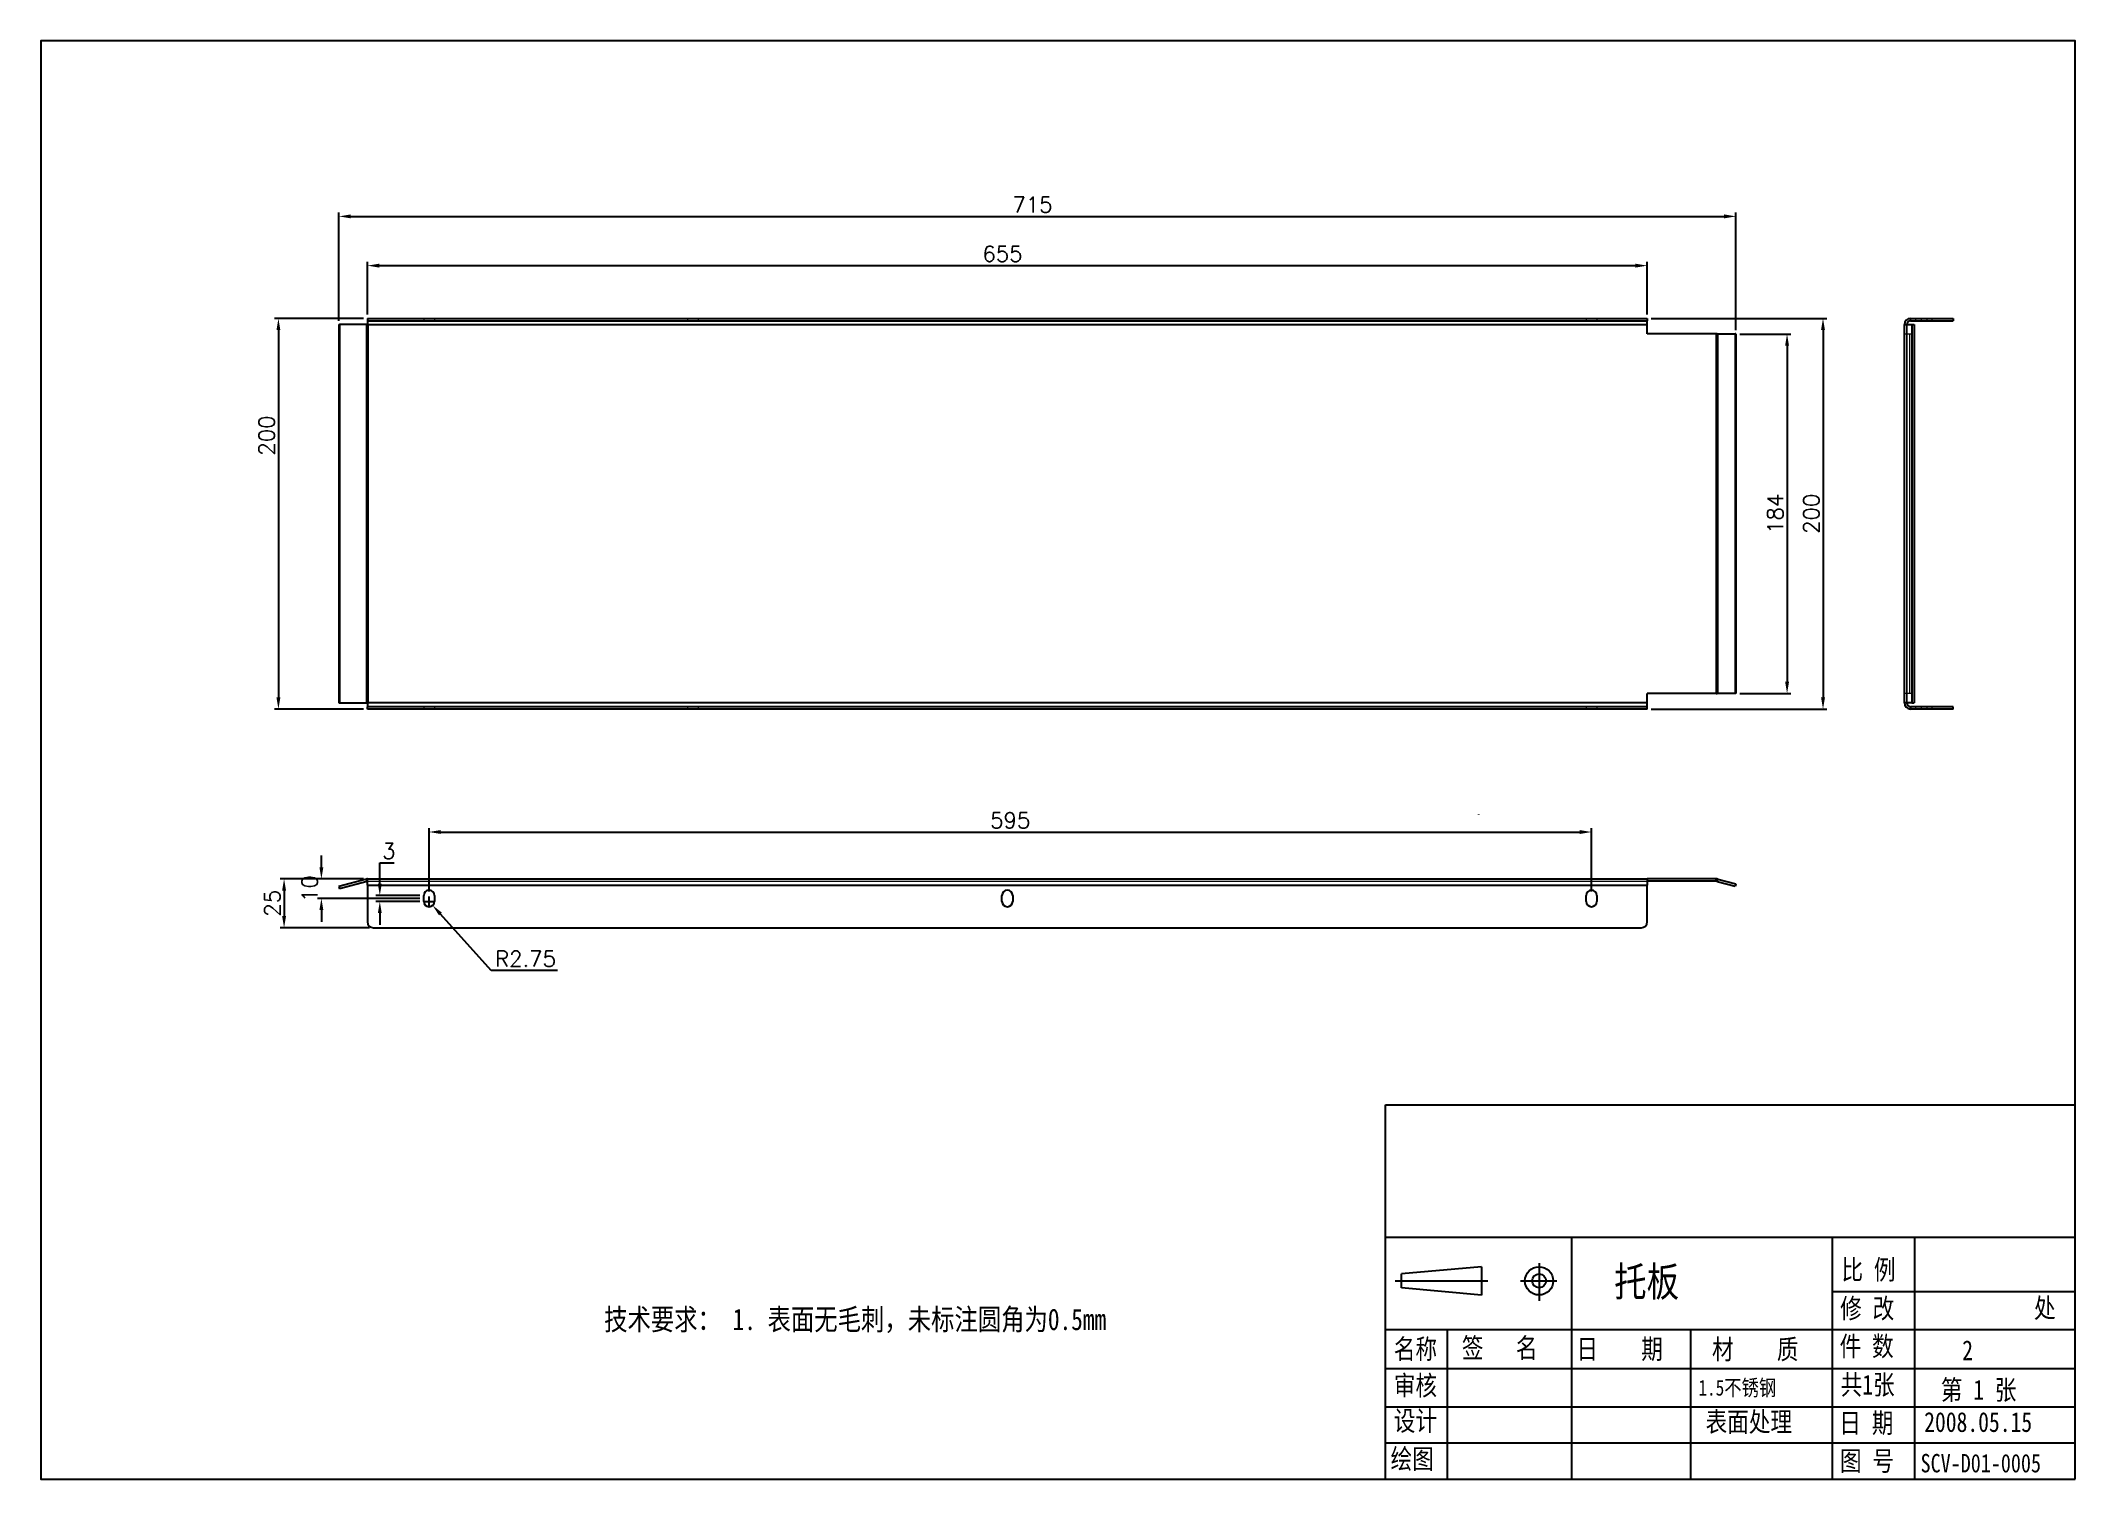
# Model space of a CAD drawing. Header units: millimetres. Extents: x 28416 to 29457, y -52102 to -51366.
import ezdxf
from ezdxf.lldxf.tags import DXFTag

# ---------------------------------------------------------------- set-up
doc = ezdxf.new("R2010")
doc.units = ezdxf.units.MM
doc.layers.add('标注', color=5, linetype='Continuous')
doc.styles.get("Standard").update_dxf_attribs({"font": 'txt', "bigfont": 'gbcbig.shx'})
doc.styles.add('宋体', font='', dxfattribs={"width": 0.8})
doc.styles.get('宋体').set_extended_font_data('SimSun')
tags = doc.linetypes.add('HIDDEN', pattern=[9.525, 6.35, -3.175]).pattern_tags.tags
tags[6:7] = [DXFTag(74, 4), DXFTag(75, 0), DXFTag(340, '0'), DXFTag(46, 1.0), DXFTag(50, 0.0), DXFTag(44, 0.0), DXFTag(45, 0.0)]
tags[4:5] = [DXFTag(74, 4), DXFTag(75, 0), DXFTag(340, '0'), DXFTag(46, 1.0), DXFTag(50, 0.0), DXFTag(44, 0.0), DXFTag(45, 0.0)]
doc.dimstyles.new('Copy of 1', dxfattribs={"dimtxt": 15, "dimasz": 10, "dimexe": 8, "dimexo": 8, "dimgap": 6, "dimtad": 1, "dimtoh": 1, "dimtxsty": 'Standard', "dimcen": 2.5, "dimclrd": 5, "dimclre": 5, "dimclrt": 256, "dimadec": 0, "dimazin": 0, "dimtfac": 1, "dimtofl": 0, "dimtmove": 0, "dimatfit": 3, "dimfxl": 1, "dimarcsym": 0})

# ---------------------------------------------------------------- blocks, each defined once
blk = doc.blocks.new('*D1860')
at = {"color": 5, "lineweight": -2, "transparency": 16777216}
for p, q in [((28568.2, -51509.3), (28568.2, -51453.9)), ((29283.2, -51514.1), (29283.2, -51453.9))]:
    blk.add_line(p, q, dxfattribs=at)
at = {"color": 5, "lineweight": -3, "transparency": 16777216}
blk.add_line((28574.2, -51455.9), (29277.2, -51455.9), dxfattribs=at)
at = {"color": 5, "transparency": 16777216}
for points in [[(28574.2, -51454.9), (28574.2, -51456.9), (28568.2, -51455.9)], [(29277.2, -51454.9), (29277.2, -51456.9), (29283.2, -51455.9)]]:
    blk.add_solid(points, dxfattribs=at)
at = {"layer": 'DEFPOINTS', "color": 0, "transparency": 16777216}
for p in [(29283.2, -51455.9), (28568.2, -51511.3), (29283.2, -51516.1)]:
    blk.add_point(p, dxfattribs=at)
at = {"transparency": 16777216, "insert": (28923.2, -51445.9), "char_height": 8, "attachment_point": 2}
blk.add_mtext('715', dxfattribs=at)
blk = doc.blocks.new('*D1861')
at = {"color": 5, "lineweight": -2, "transparency": 16777216}
for p, q in [((28580.8, -51508.1), (28535.2, -51508.1)), ((28580.8, -51708.1), (28535.2, -51708.1))]:
    blk.add_line(p, q, dxfattribs=at)
at = {"color": 5, "lineweight": -3, "transparency": 16777216}
blk.add_line((28537.2, -51514.1), (28537.2, -51702.1), dxfattribs=at)
at = {"color": 5, "transparency": 16777216}
for points in [[(28536.2, -51514.1), (28538.2, -51514.1), (28537.2, -51508.1)], [(28536.2, -51702.1), (28538.2, -51702.1), (28537.2, -51708.1)]]:
    blk.add_solid(points, dxfattribs=at)
at = {"layer": 'DEFPOINTS', "color": 0, "transparency": 16777216}
for p in [(28582.8, -51508.1), (28537.2, -51708.1), (28582.8, -51708.1)]:
    blk.add_point(p, dxfattribs=at)
at = {"transparency": 16777216, "insert": (28527.2, -51568.1), "char_height": 8, "attachment_point": 2, "rotation": 90}
blk.add_mtext('200', dxfattribs=at)
blk = doc.blocks.new('*D1862')
at = {"color": 5, "lineweight": -2, "transparency": 16777216}
for p, q in [((28582.8, -51506.1), (28582.8, -51479.1)), ((29237.8, -51506.1), (29237.8, -51479.1))]:
    blk.add_line(p, q, dxfattribs=at)
at = {"color": 5, "lineweight": -3, "transparency": 16777216}
blk.add_line((28588.8, -51481.1), (29231.8, -51481.1), dxfattribs=at)
at = {"color": 5, "transparency": 16777216}
for points in [[(28588.8, -51480.1), (28588.8, -51482.1), (28582.8, -51481.1)], [(29231.8, -51480.1), (29231.8, -51482.1), (29237.8, -51481.1)]]:
    blk.add_solid(points, dxfattribs=at)
at = {"layer": 'DEFPOINTS', "color": 0, "transparency": 16777216}
for p in [(29237.8, -51481.1), (28582.8, -51508.1), (29237.8, -51508.1)]:
    blk.add_point(p, dxfattribs=at)
at = {"transparency": 16777216, "insert": (28907.8, -51471.1), "char_height": 8, "attachment_point": 2}
blk.add_mtext('655', dxfattribs=at)
blk = doc.blocks.new('*D1863')
at = {"color": 5, "lineweight": -2, "transparency": 16777216}
for p, q in [((28580.8, -51795), (28538.1, -51795)), ((28583.8, -51820), (28538.1, -51820))]:
    blk.add_line(p, q, dxfattribs=at)
at = {"color": 5, "lineweight": -3, "transparency": 16777216}
blk.add_line((28540.1, -51801), (28540.1, -51814), dxfattribs=at)
at = {"color": 5, "transparency": 16777216}
for points in [[(28539.1, -51801), (28541.1, -51801), (28540.1, -51795)], [(28539.1, -51814), (28541.1, -51814), (28540.1, -51820)]]:
    blk.add_solid(points, dxfattribs=at)
at = {"layer": 'DEFPOINTS', "color": 0, "transparency": 16777216}
for p in [(28582.8, -51795), (28540.1, -51820), (28585.8, -51820)]:
    blk.add_point(p, dxfattribs=at)
at = {"transparency": 16777216, "insert": (28530.1, -51807.5), "char_height": 8, "attachment_point": 2, "rotation": 90}
blk.add_mtext('25', dxfattribs=at)
blk = doc.blocks.new('*D1864')
at = {"color": 5, "lineweight": -2, "transparency": 16777216}
for p, q in [((28611.8, -51806.5), (28616.8, -51806.5)), ((28614.3, -51809), (28614.3, -51804))]:
    blk.add_line(p, q, dxfattribs=at)
at = {"color": 5, "lineweight": -3, "transparency": 16777216}
for p, q in [((28646.1, -51841.9), (28620.2, -51813)), ((28680.1, -51841.9), (28646.1, -51841.9))]:
    blk.add_line(p, q, dxfattribs=at)
at = {"color": 5, "transparency": 16777216}
blk.add_solid([(28620.9, -51812.3), (28619.4, -51813.7), (28616.1, -51808.5)], dxfattribs=at)
at = {"layer": 'DEFPOINTS', "color": 0, "transparency": 16777216}
for p in [(28614.3, -51806.5), (28616.1, -51808.5)]:
    blk.add_point(p, dxfattribs=at)
at = {"transparency": 16777216, "insert": (28648.1, -51831.9), "char_height": 8, "attachment_point": 1}
blk.add_mtext('R2.75', dxfattribs=at)
blk = doc.blocks.new('*D1865')
at = {"color": 5, "lineweight": -2, "transparency": 16777216}
for p, q in [((28614.3, -51801.5), (28614.3, -51769)), ((29209.3, -51801.5), (29209.3, -51769))]:
    blk.add_line(p, q, dxfattribs=at)
at = {"color": 5, "lineweight": -3, "transparency": 16777216}
blk.add_line((28620.3, -51771), (29203.3, -51771), dxfattribs=at)
at = {"color": 5, "transparency": 16777216}
for points in [[(28620.3, -51770), (28620.3, -51772), (28614.3, -51771)], [(29203.3, -51770), (29203.3, -51772), (29209.3, -51771)]]:
    blk.add_solid(points, dxfattribs=at)
at = {"layer": 'DEFPOINTS', "color": 0, "transparency": 16777216}
for p in [(29209.3, -51771), (28614.3, -51803.5), (29209.3, -51803.5)]:
    blk.add_point(p, dxfattribs=at)
at = {"transparency": 16777216, "insert": (28911.8, -51761), "char_height": 8, "attachment_point": 2}
blk.add_mtext('595', dxfattribs=at)
blk = doc.blocks.new('*D1866')
at = {"color": 5, "lineweight": -3, "transparency": 16777216}
for p, q in [((28589.1, -51797.5), (28589.1, -51786.7)), ((28589.1, -51786.7), (28596.4, -51786.7)), ((28589.1, -51812.5), (28589.1, -51818.5))]:
    blk.add_line(p, q, dxfattribs=at)
at = {"color": 5, "lineweight": -2, "transparency": 16777216}
for p, q in [((28609.6, -51803.5), (28587.1, -51803.5)), ((28609.6, -51806.5), (28587.1, -51806.5))]:
    blk.add_line(p, q, dxfattribs=at)
at = {"color": 5, "transparency": 16777216}
for points in [[(28588.1, -51797.5), (28590.1, -51797.5), (28589.1, -51803.5)], [(28588.1, -51812.5), (28590.1, -51812.5), (28589.1, -51806.5)]]:
    blk.add_solid(points, dxfattribs=at)
at = {"layer": 'DEFPOINTS', "color": 0, "transparency": 16777216}
for p in [(28589.1, -51803.5), (28611.6, -51803.5), (28611.6, -51806.5)]:
    blk.add_point(p, dxfattribs=at)
at = {"transparency": 16777216, "insert": (28593.7, -51776.7), "char_height": 8, "attachment_point": 2}
blk.add_mtext('3', dxfattribs=at)
blk = doc.blocks.new('*D1867')
at = {"color": 5, "lineweight": -3, "transparency": 16777216}
for p, q in [((28559.2, -51789), (28559.2, -51783)), ((28559.2, -51811), (28559.2, -51817))]:
    blk.add_line(p, q, dxfattribs=at)
at = {"color": 5, "lineweight": -2, "transparency": 16777216}
for p, q in [((28580.8, -51795), (28557.2, -51795)), ((28609.6, -51805), (28557.2, -51805))]:
    blk.add_line(p, q, dxfattribs=at)
at = {"color": 5, "transparency": 16777216}
for points in [[(28558.2, -51789), (28560.2, -51789), (28559.2, -51795)], [(28558.2, -51811), (28560.2, -51811), (28559.2, -51805)]]:
    blk.add_solid(points, dxfattribs=at)
at = {"layer": 'DEFPOINTS', "color": 0, "transparency": 16777216}
for p in [(28582.8, -51795), (28559.2, -51805), (28611.6, -51805)]:
    blk.add_point(p, dxfattribs=at)
at = {"transparency": 16777216, "insert": (28549.2, -51800), "char_height": 8, "attachment_point": 2, "rotation": 90}
blk.add_mtext('10', dxfattribs=at)
blk = doc.blocks.new('*D1868')
at = {"color": 5, "lineweight": -2, "transparency": 16777216}
for p, q in [((29285.2, -51516.1), (29311.4, -51516.1)), ((29285.2, -51700.1), (29311.4, -51700.1))]:
    blk.add_line(p, q, dxfattribs=at)
at = {"color": 5, "lineweight": -3, "transparency": 16777216}
blk.add_line((29309.4, -51522.1), (29309.4, -51694.1), dxfattribs=at)
at = {"color": 5, "transparency": 16777216}
for points in [[(29308.4, -51522.1), (29310.4, -51522.1), (29309.4, -51516.1)], [(29308.4, -51694.1), (29310.4, -51694.1), (29309.4, -51700.1)]]:
    blk.add_solid(points, dxfattribs=at)
at = {"layer": 'DEFPOINTS', "color": 0, "transparency": 16777216}
for p in [(29283.2, -51516.1), (29283.2, -51700.1), (29309.4, -51700.1)]:
    blk.add_point(p, dxfattribs=at)
at = {"transparency": 16777216, "insert": (29303.4, -51608.1), "char_height": 8, "attachment_point": 5, "rotation": 90}
blk.add_mtext('184', dxfattribs=at)
blk = doc.blocks.new('*D1869')
at = {"color": 5, "lineweight": -2, "transparency": 16777216}
for p, q in [((29239.8, -51508.1), (29329.8, -51508.1)), ((29239.8, -51708.1), (29329.8, -51708.1))]:
    blk.add_line(p, q, dxfattribs=at)
at = {"color": 5, "lineweight": -3, "transparency": 16777216}
blk.add_line((29327.8, -51514.1), (29327.8, -51702.1), dxfattribs=at)
at = {"color": 5, "transparency": 16777216}
for points in [[(29326.8, -51514.1), (29328.8, -51514.1), (29327.8, -51508.1)], [(29326.8, -51702.1), (29328.8, -51702.1), (29327.8, -51708.1)]]:
    blk.add_solid(points, dxfattribs=at)
at = {"layer": 'DEFPOINTS', "color": 0, "transparency": 16777216}
for p in [(29237.8, -51508.1), (29237.8, -51708.1), (29327.8, -51708.1)]:
    blk.add_point(p, dxfattribs=at)
at = {"transparency": 16777216, "insert": (29321.8, -51608.1), "char_height": 8, "attachment_point": 5, "rotation": 90}
blk.add_mtext('200', dxfattribs=at)

msp = doc.modelspace()

# ---------------------------------------------------------------- linework, layer by layer
at = {"color": 7, "linetype": 'Continuous', "lineweight": 25}
for p, q in [((28582.808, -51508.095), (28582.808, -51509.295)), ((28582.808, -51508.095), (29237.808, -51508.095)), ((29237.808, -51508.095), (29237.808, -51509.295)), ((29372.664, -51509.295), (29372.664, -51508.095)), ((29372.664, -51508.095), (29394.464, -51508.095)), ((29394.464, -51508.095), (29394.464, -51509.295)), ((28568.161, -51511.295), (28568.161, -51704.895)), ((28568.161, -51511.295), (28568.472, -51511.295)), ((28568.472, -51511.295), (28568.472, -51704.895)), ((28582.554, -51511.295), (28568.472, -51511.295)), ((28582.554, -51511.295), (28582.554, -51704.895)), ((28583.071, -51511.295), (28582.554, -51511.295)), ((28582.808, -51509.295), (29237.808, -51509.295)), ((28582.808, -51509.295), (28582.808, -51511.295)), ((28583.071, -51511.295), (29237.808, -51511.295)), ((28583.071, -51704.895), (28583.071, -51511.295)), ((29237.808, -51511.295), (29237.808, -51509.295)), ((29237.808, -51516.095), (29237.808, -51511.295)), ((29273.078, -51516.095), (29237.808, -51516.095)), ((29273.596, -51516.095), (29273.078, -51516.095)), ((29273.078, -51516.095), (29273.078, -51700.095)), ((29273.596, -51700.095), (29273.596, -51516.095)), ((29273.596, -51516.095), (29282.848, -51516.095)), ((29282.848, -51516.095), (29282.848, -51700.095)), ((29283.159, -51516.095), (29282.848, -51516.095)), ((29283.159, -51516.095), (29283.159, -51700.095)), ((29369.464, -51704.895), (29369.464, -51511.295)), ((29369.474, -51511.295), (29369.464, -51511.295)), ((29369.474, -51511.295), (29369.573, -51511.295)), ((29369.573, -51511.295), (29373.346, -51511.295)), ((29369.573, -51704.895), (29369.573, -51511.295)), ((29372.664, -51509.295), (29394.464, -51509.295)), ((29373.346, -51511.295), (29373.346, -51704.895)), ((29373.346, -51511.295), (29374.505, -51511.295)), ((29374.505, -51511.295), (29374.505, -51704.895)), ((28568.161, -51704.895), (28568.472, -51704.895)), ((28568.472, -51704.895), (28582.554, -51704.895)), ((28582.554, -51704.895), (28583.071, -51704.895)), ((28582.808, -51704.895), (28582.808, -51706.895)), ((29237.808, -51704.895), (28583.071, -51704.895)), ((29237.808, -51704.895), (29237.808, -51700.095)), ((29273.078, -51700.095), (29237.808, -51700.095)), ((29237.808, -51706.895), (29237.808, -51704.895)), ((29273.078, -51700.095), (29273.596, -51700.095)), ((29282.848, -51700.095), (29273.596, -51700.095)), ((29283.159, -51700.095), (29282.848, -51700.095)), ((29369.474, -51704.895), (29369.464, -51704.895)), ((29369.573, -51704.895), (29369.474, -51704.895)), ((29373.346, -51704.895), (29369.573, -51704.895)), ((29373.346, -51704.895), (29374.505, -51704.895)), ((28582.808, -51708.095), (28582.808, -51706.895)), ((29237.808, -51706.895), (28582.808, -51706.895)), ((29237.808, -51708.095), (28582.808, -51708.095)), ((29237.808, -51708.095), (29237.808, -51706.895)), ((29372.664, -51706.895), (29372.664, -51708.095)), ((29394.464, -51706.895), (29372.664, -51706.895)), ((29394.464, -51708.095), (29372.664, -51708.095)), ((29394.464, -51708.095), (29394.464, -51706.895)), ((28582.243, -51795.103), (28568.161, -51798.876)), ((28568.161, -51798.876), (28568.472, -51800.035)), ((28582.554, -51796.262), (28568.472, -51800.035)), ((28582.554, -51796.262), (28582.243, -51795.103)), ((28582.808, -51794.994), (28583.071, -51794.994)), ((28582.808, -51798.194), (28582.808, -51794.994)), ((28582.808, -51798.194), (28582.808, -51816.994)), ((28582.808, -51798.194), (29237.808, -51798.194)), ((28583.071, -51794.994), (29237.808, -51794.994)), ((29237.808, -51794.994), (29237.808, -51798.194)), ((29273.078, -51794.994), (29237.808, -51794.994)), ((29273.078, -51796.194), (29237.808, -51796.194)), ((29237.808, -51816.994), (29237.808, -51798.194)), ((29273.078, -51796.194), (29273.078, -51794.994)), ((29273.596, -51796.262), (29273.907, -51795.103)), ((29273.596, -51796.262), (29282.848, -51798.741)), ((29273.907, -51795.103), (29283.159, -51797.582)), ((29283.159, -51797.582), (29282.848, -51798.741)), ((28611.558, -51806.494), (28611.558, -51803.494)), ((28617.058, -51803.494), (28617.058, -51806.494)), ((28907.558, -51806.494), (28907.558, -51803.494)), ((28913.058, -51803.494), (28913.058, -51806.494)), ((29206.558, -51806.494), (29206.558, -51803.494)), ((29212.058, -51803.494), (29212.058, -51806.494)), ((28585.808, -51819.994), (29234.808, -51819.994))]:
    msp.add_line(p, q, dxfattribs=at)
at = {"color": 7, "linetype": 'HIDDEN', "lineweight": 18}
for p, q in [((28611.558, -51508.095), (28611.558, -51509.295)), ((28617.058, -51508.095), (28617.058, -51509.295)), ((28746.558, -51508.095), (28746.558, -51509.295)), ((28752.058, -51508.095), (28752.058, -51509.295)), ((29206.558, -51508.095), (29206.558, -51509.295)), ((29212.058, -51508.095), (29212.058, -51509.295)), ((29375.214, -51508.095), (29375.214, -51509.295)), ((29377.964, -51508.095), (29377.964, -51509.295)), ((29380.964, -51508.095), (29380.964, -51509.295)), ((29383.714, -51509.295), (29383.714, -51508.095)), ((28582.243, -51704.895), (28582.243, -51511.295)), ((29273.907, -51516.095), (29273.907, -51700.095)), ((29369.464, -51516.095), (29370.664, -51516.095)), ((29370.664, -51704.895), (29370.664, -51511.295)), ((29370.732, -51516.095), (29370.664, -51516.095)), ((29370.732, -51511.295), (29370.732, -51704.895)), ((29370.732, -51516.095), (29373.211, -51516.095)), ((29372.052, -51516.095), (29372.052, -51700.095)), ((29373.211, -51516.095), (29373.211, -51700.095)), ((29370.664, -51700.095), (29369.464, -51700.095)), ((29370.664, -51700.095), (29370.732, -51700.095)), ((29373.211, -51700.095), (29370.732, -51700.095)), ((28611.558, -51706.895), (28611.558, -51708.095)), ((28617.058, -51706.895), (28617.058, -51708.095)), ((28746.558, -51706.895), (28746.558, -51708.095)), ((28752.058, -51706.895), (28752.058, -51708.095)), ((29206.558, -51706.895), (29206.558, -51708.095)), ((29212.058, -51706.895), (29212.058, -51708.095)), ((29375.214, -51706.895), (29375.214, -51708.095)), ((29377.964, -51706.895), (29377.964, -51708.095)), ((29380.964, -51706.895), (29380.964, -51708.095)), ((29383.714, -51708.095), (29383.714, -51706.895)), ((28582.808, -51796.194), (28583.071, -51796.194)), ((28583.071, -51796.194), (29237.808, -51796.194))]:
    msp.add_line(p, q, dxfattribs=at)
at = {"color": 0}
for p, q in [((29103.846, -51910.711), (29456.937, -51910.711)), ((29103.846, -52102.32), (29103.846, -51910.711)), ((29103.846, -51978.346), (29456.937, -51978.346)), ((29199.18, -52025.643), (29199.18, -51978.346)), ((29332.707, -52102.32), (29332.707, -51978.346)), ((29152.959, -51993.499), (29112.109, -51997.21)), ((29112.109, -52004.294), (29112.109, -51997.21)), ((29152.959, -51993.499), (29152.959, -52008.006)), ((29182.475, -51991.67), (29182.475, -52010.991)), ((29108.809, -52000.752), (29156.172, -52000.752)), ((29152.959, -52008.006), (29112.109, -52004.294)), ((29172.898, -52000.752), (29191.542, -52000.752)), ((29332.707, -52006.241), (29456.937, -52006.241)), ((29103.846, -52025.643), (29199.18, -52025.643)), ((29103.846, -52025.643), (29199.18, -52025.643)), ((29103.846, -52025.643), (29456.937, -52025.643)), ((29103.846, -52025.643), (29456.937, -52025.643)), ((29135.624, -52102.32), (29135.624, -52025.643)), ((29199.18, -52102.32), (29199.18, -52025.643)), ((29260.151, -52102.32), (29260.151, -52025.643))]:
    msp.add_line(p, q, dxfattribs=at)
for p, q in [((29374.742, -52102.32), (29374.742, -51978.346)), ((29103.846, -52045.624), (29456.937, -52045.624)), ((29103.846, -52045.624), (29332.707, -52045.624)), ((29332.707, -52045.624), (29456.937, -52045.624)), ((29103.846, -52065.222), (29456.937, -52065.222)), ((29103.846, -52083.576), (29456.937, -52083.576))]:
    msp.add_line(p, q)
msp.add_lwpolyline([(29456.937, -52102.32), (29456.937, -51365.968), (28415.525, -51365.968), (28415.525, -52102.32)], close=True)
for radius in [7.224, 3.542]:
    msp.add_circle((29182.475, -52000.752), radius, dxfattribs=at)
at = {"color": 7, "linetype": 'Continuous', "lineweight": 25}
for centre, radius, start, end in [((29372.664, -51511.295), 3.2, 90, 180), ((29372.664, -51511.295), 2, 90, 180), ((29372.664, -51704.895), 3.2, 180, 270), ((29372.664, -51704.895), 2, 180, 270), ((28583.071, -51798.194), 3.2, 94.719794, 105), ((28583.071, -51798.194), 2, 97.565094, 105), ((29273.078, -51798.194), 3.2, 75, 90), ((29273.078, -51798.194), 2, 75, 90), ((28614.308, -51803.494), 2.75, 0, 180), ((28614.308, -51806.494), 2.75, 180, 0), ((28910.308, -51803.494), 2.75, 0, 180), ((28910.308, -51806.494), 2.75, 180, 0), ((29209.308, -51803.494), 2.75, 0, 180), ((29209.308, -51806.494), 2.75, 180, 0), ((28585.808, -51816.994), 3, 180, 270), ((29234.808, -51816.994), 3, 270, 0)]:
    msp.add_arc(centre, radius, start, end, dxfattribs=at)
at = {"color": 7, "linetype": 'HIDDEN', "lineweight": 18}
for radius, end in [(3.2, 94.719794), (2, 97.565094)]:
    msp.add_arc((28583.071, -51798.194), radius, 90, end, dxfattribs=at)
at = {"layer": '标注', "color": 179, "linetype": 'Continuous', "lineweight": 25}
msp.add_line((29151.427, -51761.913), (29151.427, -51761.961), dxfattribs=at)

# ---------------------------------------------------------------- texts
at = {"color": 0, "style": '宋体', "width": 0.8}
for s, height, p in [('托板', 15.2271, (29220.905, -52008.774)), ('比 例', 10.1514, (29337.249, -52000.092)), ('技术要求： 1. 表面无毛刺，未标注圆角为0.5mm', 10.95814, (28703.923, -52025.932)), ('修 改', 10.1514, (29336.573, -52019.913)), ('签   名', 10.1514, (29142.93, -52040.116)), ('件 数', 10.1514, (29336.302, -52039.252)), ('名称', 10.1514, (29108.102, -52040.683)), ('日    期', 10.1514, (29201.568, -52040.683)), ('材    质', 10.1514, (29271.001, -52040.852)), ('2', 10.151, (29399.033, -52041.351))]:
    msp.add_text(s, height=height, dxfattribs=at).set_placement(p)
at = {"style": '宋体', "width": 0.8}
for s, height, p in [('处', 10.151, (29435.801, -52019.671)), ('审核', 10.1514, (29108.102, -52059.358)), ('共1张', 10.1514, (29336.822, -52058.932)), ('1.5不锈钢', 8.1211, (29264.008, -52059.479)), ('第 1 张', 10.1514, (29388.069, -52061.576)), ('设计', 10.1514, (29108.102, -52077.428)), ('表面处理', 10.1514, (29267.692, -52077.952)), ('日 期', 10.1514, (29336.148, -52078.566)), ('2008.05.15', 10.1514, (29379.59, -52078.067)), ('绘图', 10.1514, (29106.462, -52096.892)), ('图 号', 10.1514, (29336.474, -52097.959))]:
    msp.add_text(s, height=height, dxfattribs=at).set_placement(p)
at = {"lineweight": 15, "style": '宋体', "width": 0.8}
msp.add_text('SCV-D01-0005', height=9.43914, dxfattribs=at).set_placement((29377.735, -52098.781))

# ---------------------------------------------------------------- dimensions: what is measured, and where the dimension line sits
for base, p1, p2, picture, middle in [((29283.159, -51455.878), (28568.161, -51511.295), (29283.159, -51516.095), '*D1860', (28923.16, -51455.878)), ((29237.808, -51481.095), (28582.808, -51508.095), (29237.808, -51508.095), '*D1862', (28907.808, -51481.095)), ((29209.308, -51771.032), (28614.308, -51803.494), (29209.308, -51803.494), '*D1865', (28911.808, -51771.032))]:
    dim = msp.add_linear_dim(base=base, p1=p1, p2=p2, dimstyle='Copy of 1', override={"dimtxt": 8, "dimasz": 6, "dimexe": 2, "dimexo": 2, "dimgap": 2, "dimdsep": 46, "dimlwd": 65533})
    dim.commit()
    dim.dimension.update_dxf_attribs({"geometry": picture, "text_midpoint": middle, "dimtype": 160})
for base, p1, p2, picture, middle in [((28537.16, -51708.095), (28582.808, -51508.095), (28582.808, -51708.095), '*D1861', (28537.16, -51568.095)), ((28589.066, -51803.494), (28611.558, -51806.494), (28611.558, -51803.494), '*D1866', (28593.733, -51786.692)), ((28559.203, -51804.994), (28582.808, -51794.994), (28611.558, -51804.994), '*D1867', (28559.203, -51799.994)), ((28540.079, -51819.994), (28582.808, -51794.994), (28585.808, -51819.994), '*D1863', (28540.079, -51807.494))]:
    dim = msp.add_linear_dim(base=base, p1=p1, p2=p2, angle=90, dimstyle='Copy of 1', override={"dimtxt": 8, "dimasz": 6, "dimexe": 2, "dimexo": 2, "dimgap": 2, "dimdsep": 46, "dimlwd": 65533})
    dim.commit()
    dim.dimension.update_dxf_attribs({"geometry": picture, "text_midpoint": middle, "dimtype": 160})
for base, p1, p2, picture, middle in [((29327.763, -51708.095), (29237.808, -51508.095), (29237.808, -51708.095), '*D1869', (29321.763, -51608.095)), ((29309.396, -51700.095), (29283.159, -51516.095), (29283.159, -51700.095), '*D1868', (29303.396, -51608.095))]:
    dim = msp.add_linear_dim(base=base, p1=p1, p2=p2, angle=90, dimstyle='Copy of 1', override={"dimtxt": 8, "dimasz": 6, "dimexe": 2, "dimexo": 2, "dimgap": 2, "dimdsep": 46, "dimlwd": 65533})
    dim.commit()
    dim.dimension.update_dxf_attribs({"geometry": picture, "text_midpoint": middle})
dim = msp.add_radius_dim(center=(28614.308, -51806.494), mpoint=(28616.146, -51808.54), dimstyle='Copy of 1', override={"dimtxt": 8, "dimasz": 6, "dimexe": 2, "dimexo": 2, "dimgap": 2, "dimdsep": 46, "dimlwd": 65533})
dim.commit()
dim.dimension.update_dxf_attribs({"geometry": '*D1864', "text_midpoint": (28664.117, -51841.914), "dimtype": 164})

doc.saveas('drawing.dxf')
